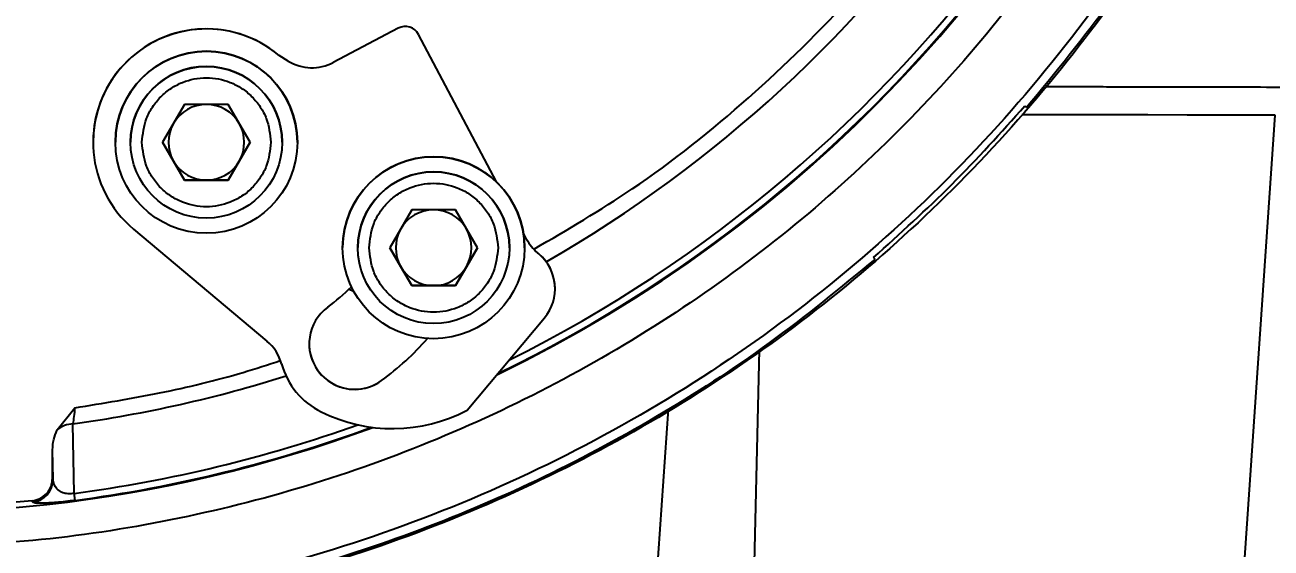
# Model space of a CAD drawing. Header units: millimetres. Extents: x 2063 to 4500, y 825 to 2548.
# Drawn here: x 2824.1 to 2906.3, y 2148.8 to 2183.2 of the extents above; entities that cross this region are included whole.
import ezdxf

# ---------------------------------------------------------------- set-up
doc = ezdxf.new("R2010")
doc.units = ezdxf.units.MM
doc.layers.add('AM_5', color=3, linetype='Continuous', lineweight=25)
doc.styles.add('SLDTEXTSTYLE1', font='txt.shx', dxfattribs={"width": 0.7, "bigfont": 'gbcbig.shx'})
doc.dimstyles.new('SLDDIMSTYLE12$0', dxfattribs={"dimtxt": 12, "dimasz": 10, "dimexe": 0, "dimexo": 0.0625, "dimgap": 0.875, "dimtad": 1, "dimdec": 1, "dimlfac": 1.8, "dimrnd": 1e-09, "dimzin": 12, "dimdsep": 46, "dimtxsty": 'SLDTEXTSTYLE1', "dimcen": 0.09, "dimdle": 8.16, "dimclrd": 3, "dimclre": 3, "dimadec": 0, "dimazin": 3, "dimtfac": 1, "dimtdec": 1, "dimtofl": 0, "dimtmove": 0, "dimatfit": 3, "dimfxl": 0, "dimfrac": 2, "dimtolj": 1, "dimlwd": 5, "dimlwe": 5, "dimarcsym": 0})

# ---------------------------------------------------------------- blocks, each defined once
blk = doc.blocks.new('*D67')
at = {"layer": 'AM_5', "color": 3, "lineweight": 5, "transparency": 16777216}
blk.add_line((2871.745, 2440.866), (3051.575, 2440.866), dxfattribs=at)
at = {"layer": 'AM_5', "color": 3, "linetype": 'Continuous', "lineweight": 5, "transparency": 16777216}
for p, q in [((3051.575, 2430.866), (3051.575, 2152.125)), ((2918.746, 2142.125), (3051.575, 2142.125))]:
    blk.add_line(p, q, dxfattribs=at)
at = {"layer": 'AM_5', "color": 3, "transparency": 16777216}
for points in [[(3049.908, 2430.866), (3053.242, 2430.866), (3051.575, 2440.866)], [(3049.908, 2152.125), (3053.242, 2152.125), (3051.575, 2142.125)]]:
    blk.add_solid(points, dxfattribs=at)
at = {"layer": 'Defpoints', "color": 0, "transparency": 16777216}
for p in [(2871.683, 2440.866), (2918.684, 2142.125), (3051.575, 2142.125)]:
    blk.add_point(p, dxfattribs=at)
at = {"layer": 'AM_5', "color": 0, "transparency": 16777216, "insert": (3044.7, 2291.495), "char_height": 12, "attachment_point": 5, "rotation": 90, "style": 'SLDTEXTSTYLE1'}
blk.add_mtext('\\A1;300', dxfattribs=at)

msp = doc.modelspace()

# ---------------------------------------------------------------- linework, layer by layer
at = {"color": 7, "linetype": 'Continuous', "lineweight": 25}
for p, q in [((2848.76, 2183.03), (2844.48, 2180.771)), ((2848.76, 2183.03), (2844.48, 2180.771)), ((2848.76, 2183.03), (2848.76, 2183.03)), ((2855.239, 2172.897), (2850.111, 2182.612)), ((2850.111, 2182.612), (2850.111, 2182.612)), ((2855.239, 2172.897), (2850.111, 2182.612)), ((2841.515, 2180.865), (2840.914, 2181.232)), ((2840.914, 2181.232), (2840.914, 2181.232)), ((2841.515, 2180.865), (2840.914, 2181.232)), ((2841.515, 2180.865), (2841.515, 2180.865)), ((2844.48, 2180.771), (2844.48, 2180.771)), ((2834.667, 2178.007), (2833.223, 2175.507)), ((2837.553, 2178.007), (2834.667, 2178.007)), ((2838.997, 2175.506), (2837.553, 2178.007)), ((2890.103, 2177.908), (2890.214, 2177.796)), ((2904.199, 2142.156), (2906.607, 2177.291)), ((2828.636, 2175.515), (2828.636, 2175.515)), ((2830.11, 2175.513), (2830.11, 2175.513)), ((2831.11, 2175.512), (2831.11, 2175.512)), ((2833.223, 2175.507), (2834.667, 2173.007)), ((2833.945, 2174.257), (2833.223, 2175.507)), ((2837.553, 2173.007), (2838.997, 2175.506)), ((2838.997, 2175.507), (2838.275, 2174.257)), ((2841.11, 2175.501), (2841.11, 2175.501)), ((2842.11, 2175.5), (2842.11, 2175.5)), ((2834.667, 2173.007), (2833.945, 2174.257)), ((2838.275, 2174.257), (2837.553, 2173.007)), ((2834.667, 2173.007), (2837.553, 2173.007)), ((2834.667, 2173.007), (2834.667, 2173.007)), ((2836.11, 2173.007), (2834.667, 2173.007)), ((2837.553, 2173.007), (2836.11, 2173.007)), ((2837.553, 2173.007), (2837.553, 2173.007)), ((2849.655, 2171.055), (2848.212, 2168.555)), ((2852.542, 2171.055), (2849.655, 2171.055)), ((2853.985, 2168.555), (2852.542, 2171.055)), ((2831.306, 2169.781), (2840.108, 2162.395)), ((2857.235, 2169.115), (2857.02, 2169.523)), ((2857.235, 2169.115), (2857.02, 2169.523)), ((2845.098, 2168.561), (2845.098, 2168.561)), ((2846.098, 2168.56), (2846.098, 2168.56)), ((2848.212, 2168.555), (2849.655, 2166.055)), ((2848.933, 2167.305), (2848.212, 2168.555)), ((2852.542, 2166.055), (2853.985, 2168.555)), ((2853.985, 2168.555), (2853.263, 2167.305)), ((2856.098, 2168.549), (2856.098, 2168.549)), ((2857.098, 2168.548), (2857.098, 2168.548)), ((2857.235, 2169.115), (2857.235, 2169.115)), ((2858.038, 2168.151), (2857.96, 2168.217)), ((2857.96, 2168.217), (2857.96, 2168.217)), ((2858.038, 2168.151), (2857.96, 2168.217)), ((2858.038, 2168.151), (2858.038, 2168.151)), ((2880.219, 2167.801), (2880.108, 2167.913)), ((2849.655, 2166.055), (2848.933, 2167.305)), ((2853.263, 2167.305), (2852.542, 2166.055)), ((2849.655, 2166.055), (2852.542, 2166.055)), ((2849.655, 2166.055), (2849.655, 2166.055)), ((2851.098, 2166.055), (2849.655, 2166.055)), ((2852.542, 2166.055), (2851.098, 2166.055)), ((2852.542, 2166.055), (2852.542, 2166.055)), ((2845.526, 2165.833), (2845.824, 2165.695)), ((2859.11, 2165.85), (2859.11, 2165.85)), ((2853.308, 2157.846), (2858.408, 2163.925)), ((2872.571, 2161.825), (2872.099, 2142.225)), ((2847.672, 2159.804), (2847.672, 2159.804)), ((2826.265, 2156.541), (2827.439, 2158.006)), ((2865.501, 2142.239), (2866.602, 2157.917)), ((2827.393, 2152.359), (2827.312, 2156.946)), ((2825.997, 2153.269), (2825.965, 2155.233)), ((2825.965, 2153.363), (2825.965, 2155.233)), ((2824.616, 2151.87), (2822.173, 2151.657)), ((2824.648, 2151.778), (2824.616, 2151.87))]:
    msp.add_line(p, q, dxfattribs=at)
at = {"color": 7, "linetype": 'Continuous', "lineweight": 25, "flags": 128}
for points in [[(2906.607, 2177.291), (2905.02, 2177.294), (2903.083, 2177.298), (2900.81, 2177.303), (2898.218, 2177.308), (2895.325, 2177.315), (2892.152, 2177.321), (2889.899, 2177.326)], [(2825.997, 2153.269), (2825.979, 2153.322), (2825.965, 2153.363)], [(2827.454, 2151.898), (2827.453, 2151.912), (2827.449, 2151.939), (2827.444, 2151.979), (2827.437, 2152.032), (2827.428, 2152.097), (2827.418, 2152.174), (2827.406, 2152.261), (2827.393, 2152.359)]]:
    msp.add_lwpolyline(points, dxfattribs=at)
at = {"color": 7, "linetype": 'Continuous', "lineweight": 25}
for centre, radius in [((2836.11, 2175.507), 6), ((2836.11, 2175.507), 5), ((2851.098, 2168.555), 6), ((2851.098, 2168.555), 5)]:
    msp.add_circle(centre, radius, dxfattribs=at)
for centre, radius, start, end in [((2815.465, 2242.55), 91.48, 295.79271, 180), ((2815.465, 2242.55), 91.48, 180, 290.22656), ((2815.465, 2242.55), 91.441, 295.84596, 351.20762), ((2815.465, 2242.55), 90.976, 296.50811, 351.20762), ((2815.465, 2242.55), 86.42, 299.88973, 350.7957), ((2849.227, 2182.145), 1, 27.82515, 117.82515), ((2849.227, 2182.145), 1, 27.82515, 117.82515), ((2836.11, 2175.507), 7.474, 50, 230), ((2836.11, 2175.507), 7.474, 50, 179.93876), ((2836.11, 2175.507), 6, 359.93876, 179.87751), ((2843.08, 2183.424), 3, 238.5537, 297.82515), ((2843.08, 2183.424), 3, 238.5537, 297.82515), ((2836.11, 2175.507), 5, 359.99969, 179.93876), ((2836.11, 2175.507), 2.5, 89.99969, 149.99969), ((2836.11, 2175.507), 2.5, 29.99969, 89.99969), ((2836.11, 2175.507), 2.5, 149.99969, 209.99969), ((2836.11, 2175.507), 2.5, 329.99969, 29.99969), ((2836.11, 2175.507), 2.5, 209.99969, 269.99969), ((2836.11, 2175.507), 2.5, 269.99969, 329.99969), ((2851.098, 2168.555), 6, 359.93876, 179.87751), ((2851.098, 2168.555), 5, 359.99969, 179.93876), ((2851.098, 2168.555), 2.5, 89.99969, 149.99969), ((2851.098, 2168.555), 2.5, 29.99969, 89.99969), ((2851.098, 2168.555), 2.5, 149.99969, 209.99969), ((2851.098, 2168.555), 2.5, 329.99969, 29.99969), ((2859.888, 2170.515), 3, 207.82515, 230), ((2859.888, 2170.515), 3, 207.82515, 230), ((2856.11, 2165.853), 3, 320, 50), ((2856.11, 2165.853), 3, 359.93876, 50), ((2851.098, 2168.555), 2.5, 209.99969, 269.99969), ((2851.098, 2168.555), 2.5, 269.99969, 329.99969), ((2836.11, 2175.507), 13.5, 306.36279, 315.13033), ((2845.893, 2162.219), 3, 126.36279, 306.36279), ((2838.179, 2160.097), 3, 15.38287, 50), ((2845.893, 2162.219), 3, 179.93876, 306.36279), ((2836.11, 2175.507), 19.5, 306.36279, 318.43109), ((2836.11, 2175.507), 19.5, 306.36279, 318.43104), ((2845.893, 2162.219), 5, 195.38287, 243.70737), ((2815.465, 2242.55), 86.42, 277.87924, 287.43853), ((2848.386, 2167.215), 10.583, 243.58851, 297.71587), ((2827.395, 2155.176), 1.772, 92.70609, 129.6354), ((2815.465, 2242.55), 90.976, 277.53416, 289.67251), ((2815.465, 2242.55), 91.441, 277.53416, 290.18053), ((2824.497, 2153.271), 1.5, 275.78841, 359.91128)]:
    msp.add_arc(centre, radius, start, end, dxfattribs=at)
for points in [[(2909.205, 2242.55), (2909.118, 2239.483), (2908.944, 2233.347), (2907.541, 2224.233), (2905.316, 2215.295), (2902.208, 2206.62), (2898.27, 2198.29), (2893.533, 2190.387), (2888.044, 2182.986), (2881.856, 2176.159), (2875.029, 2169.972), (2867.628, 2164.483), (2859.725, 2159.746), (2851.396, 2155.807), (2842.72, 2152.699), (2833.782, 2150.474), (2824.668, 2149.071), (2818.533, 2148.897), (2815.465, 2148.81)], [(2913.139, 2231.761), (2912.615, 2228.109), (2911.566, 2220.806), (2908.447, 2210.163), (2904.239, 2199.92), (2898.884, 2190.219), (2892.479, 2181.18), (2885.098, 2172.918), (2876.835, 2165.537), (2867.796, 2159.132), (2858.095, 2153.777), (2847.852, 2149.569), (2837.209, 2146.449), (2829.906, 2145.401), (2826.254, 2144.877)], [(2912.936, 2225.218), (2912.25, 2221.924), (2910.877, 2215.336), (2907.556, 2205.783), (2903.352, 2196.6), (2898.217, 2187.897), (2892.227, 2179.76), (2885.44, 2172.276), (2877.926, 2165.52), (2869.764, 2159.566), (2861.039, 2154.467), (2851.838, 2150.303), (2842.272, 2147.023), (2835.677, 2145.678), (2832.38, 2145.006)], [(2912.885, 2225.522), (2912.297, 2222.609), (2911.121, 2216.781), (2908.368, 2208.287), (2904.921, 2200.058), (2900.721, 2192.187), (2895.876, 2184.686), (2892.101, 2180.093), (2890.214, 2177.796)], [(2880.108, 2167.913), (2881.863, 2169.489), (2885.374, 2172.642), (2888.526, 2176.152), (2890.103, 2177.908)], [(2880.219, 2167.801), (2877.922, 2165.914), (2873.329, 2162.14), (2865.829, 2157.295), (2857.958, 2153.094), (2849.729, 2149.647), (2841.234, 2146.894), (2835.407, 2145.719), (2832.493, 2145.131)]]:
    msp.add_open_spline(points, degree=3, dxfattribs=at)
for points, knots in [([(2857.749, 2168.478), (2859.927, 2169.752), (2864.912, 2172.666), (2871.977, 2178.32), (2878.941, 2185.152), (2885.06, 2192.762), (2890.284, 2201.01), (2894.511, 2209.805), (2897.789, 2219.013), (2899.063, 2225.388), (2899.701, 2228.576)], [0, 0, 0, 0, 0.099849, 0.228442, 0.357035, 0.485628, 0.614221, 0.742814, 0.871407, 1, 1, 1, 1]), ([(2831.86, 2175.507), (2831.917, 2176.041), (2832.004, 2176.864), (2832.534, 2177.853), (2833.083, 2178.533), (2833.764, 2179.085), (2834.753, 2179.599), (2836.11, 2179.859), (2837.467, 2179.599), (2838.457, 2179.085), (2839.137, 2178.533), (2839.686, 2177.853), (2840.216, 2176.863), (2840.303, 2176.041), (2840.36, 2175.506)], [0, 0, 0, 0, 0.119728, 0.18418, 0.25, 0.31582, 0.380272, 0.5, 0.619728, 0.68418, 0.75, 0.81582, 0.880272, 1, 1, 1, 1]), ([(2891.472, 2179.183), (2891.741, 2179.183), (2892.603, 2179.181), (2894.012, 2179.178), (2895.698, 2179.174), (2897.331, 2179.171), (2898.914, 2179.167), (2901.346, 2179.162), (2904.351, 2179.156), (2907.578, 2179.149), (2910.158, 2179.143), (2912.364, 2179.139), (2914.126, 2179.135), (2915.454, 2179.132), (2916.037, 2179.131), (2916.298, 2179.13)], [0, 0, 0, 0, 0.0210906, 0.0677138, 0.114337, 0.1609602, 0.2075834, 0.2542066, 0.3834577, 0.5024197, 0.6110909, 0.7094695, 0.8246117, 0.9214568, 1, 1, 1, 1]), ([(2840.36, 2175.506), (2840.303, 2174.972), (2840.216, 2174.15), (2839.686, 2173.16), (2839.137, 2172.48), (2838.457, 2171.928), (2837.467, 2171.414), (2836.11, 2171.154), (2834.753, 2171.414), (2833.763, 2171.928), (2833.083, 2172.48), (2832.534, 2173.16), (2832.004, 2174.15), (2831.917, 2174.972), (2831.86, 2175.507)], [0, 0, 0, 0, 0.119728, 0.18418, 0.25, 0.31582, 0.380272, 0.5, 0.619728, 0.68418, 0.75, 0.81582, 0.880272, 1, 1, 1, 1]), ([(2846.848, 2168.555), (2846.905, 2169.089), (2846.992, 2169.912), (2847.522, 2170.901), (2848.071, 2171.581), (2848.752, 2172.133), (2849.741, 2172.647), (2851.098, 2172.907), (2852.455, 2172.647), (2853.445, 2172.133), (2854.126, 2171.581), (2854.674, 2170.901), (2855.204, 2169.912), (2855.292, 2169.089), (2855.348, 2168.555)], [0, 0, 0, 0, 0.119728, 0.18418, 0.25, 0.31582, 0.380272, 0.5, 0.619728, 0.68418, 0.75, 0.81582, 0.880272, 1, 1, 1, 1]), ([(2855.348, 2168.555), (2855.292, 2168.02), (2855.204, 2167.198), (2854.674, 2166.208), (2854.126, 2165.528), (2853.445, 2164.976), (2852.455, 2164.462), (2851.098, 2164.202), (2849.741, 2164.463), (2848.752, 2164.976), (2848.071, 2165.528), (2847.522, 2166.208), (2846.992, 2167.198), (2846.905, 2168.02), (2846.848, 2168.555)], [0, 0, 0, 0, 0.119728, 0.18418, 0.25, 0.31582, 0.380272, 0.5, 0.619728, 0.68418, 0.75, 0.81582, 0.880272, 1, 1, 1, 1]), ([(2827.439, 2158.006), (2829.306, 2158.311), (2833.039, 2158.921), (2837.56, 2159.997), (2840.172, 2160.849), (2840.986, 2161.115)], [0, 0, 0, 0, 0.4077377, 0.8154754, 1, 1, 1, 1]), ([(2827.439, 2158.006), (2827.413, 2157.81), (2827.362, 2157.418), (2827.328, 2157.103), (2827.312, 2156.946)], [0, 0, 0, 0, 0.502434, 1, 1, 1, 1]), ([(2825.965, 2155.233), (2825.976, 2155.461), (2825.999, 2155.914), (2826.177, 2156.332), (2826.265, 2156.541)], [0, 0, 0, 0, 0.501105, 1, 1, 1, 1]), ([(2824.616, 2151.87), (2824.798, 2151.909), (2825.16, 2151.985), (2825.601, 2152.337), (2825.906, 2152.811), (2825.945, 2153.179), (2825.965, 2153.363)], [0, 0, 0, 0, 0.250514, 0.50007, 0.74999, 1, 1, 1, 1]), ([(2827.393, 2152.359), (2827.323, 2152.348), (2827.18, 2152.326), (2826.977, 2152.33), (2826.796, 2152.357), (2826.63, 2152.405), (2826.536, 2152.449), (2826.489, 2152.476), (2826.483, 2152.479), (2826.459, 2152.493), (2826.37, 2152.548), (2826.092, 2152.786), (2826.039, 2153.055), (2825.997, 2153.269)], [0, 0, 0, 0, 0.058872, 0.118076, 0.181704, 0.251258, 0.33051, 0.330822, 0.333623, 0.341737, 0.373322, 0.501634, 1, 1, 1, 1]), ([(2827.454, 2151.898), (2827.241, 2151.871), (2826.8, 2151.816), (2826.21, 2151.762), (2825.698, 2151.726), (2825.185, 2151.708), (2824.75, 2151.718), (2824.683, 2151.758), (2824.648, 2151.778)], [0, 0, 0, 0, 0.1205845, 0.248868, 0.3727771, 0.5012581, 0.7408272, 1, 1, 1, 1])]:
    msp.add_open_spline(points, degree=3, knots=knots, dxfattribs=at)

# ---------------------------------------------------------------- dimensions: what is measured, and where the dimension line sits
at = {"layer": 'AM_5'}
dim = msp.add_linear_dim(base=(3051.575, 2142.125), p1=(2871.683, 2440.866), p2=(2918.684, 2142.125), angle=90, text='300', dimstyle='SLDDIMSTYLE12$0', override={"dimlfac": 1, "dimpost": ''}, dxfattribs=at)
dim.commit()
dim.dimension.update_dxf_attribs({"geometry": '*D67', "text_midpoint": (3044.7, 2291.495)})

doc.saveas('drawing.dxf')
